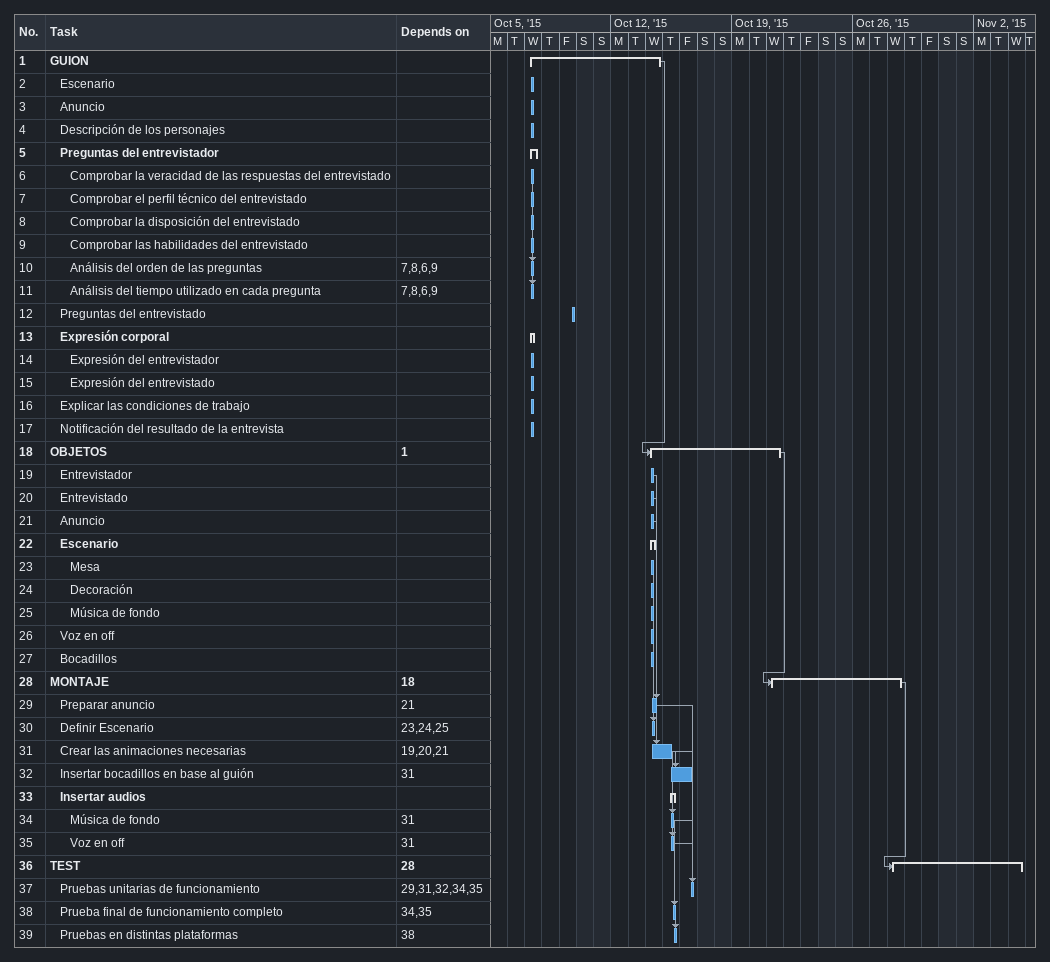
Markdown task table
| ID | Level | Task | Start | Finish | Predecessors |
|---|---|---|---|---|---|
| 1 | 1 | **GUION** | 2015-10-07 | 2015-10-14 |  |
| 2 | 2 | Escenario | 2015-10-07 | 2015-10-07 |  |
| 3 | 2 | Anuncio | 2015-10-07 | 2015-10-07 |  |
| 4 | 2 | Descripción de los personajes | 2015-10-07 | 2015-10-07 |  |
| 5 | 2 | **Preguntas del entrevistador** | 2015-10-07 | 2015-10-07 |  |
| 6 | 3 | Comprobar la veracidad de las respuestas del entrevistado | 2015-10-07 | 2015-10-07 |  |
| 7 | 3 | Comprobar el perfil técnico del entrevistado | 2015-10-07 | 2015-10-07 |  |
| 8 | 3 | Comprobar la disposición del entrevistado | 2015-10-07 | 2015-10-07 |  |
| 9 | 3 | Comprobar las habilidades del entrevistado | 2015-10-07 | 2015-10-07 |  |
| 10 | 3 | Análisis del orden de las preguntas | 2015-10-07 | 2015-10-07 | 7, 8, 6, 9 |
| 11 | 3 | Análisis del tiempo utilizado en cada pregunta | 2015-10-07 | 2015-10-07 | 7, 8, 6, 9 |
| 12 | 2 | Preguntas del entrevistado | 2015-10-09 | 2015-10-09 |  |
| 13 | 2 | **Expresión corporal** | 2015-10-07 | 2015-10-07 |  |
| 14 | 3 | Expresión del entrevistador | 2015-10-07 | 2015-10-07 |  |
| 15 | 3 | Expresión del entrevistado | 2015-10-07 | 2015-10-07 |  |
| 16 | 2 | Explicar las condiciones de trabajo | 2015-10-07 | 2015-10-07 |  |
| 17 | 2 | Notificación del resultado de la entrevista | 2015-10-07 | 2015-10-07 |  |
| 18 | 1 | **OBJETOS** | 2015-10-14 | 2015-10-21 | 1 |
| 19 | 2 | Entrevistador | 2015-10-14 | 2015-10-14 |  |
| 20 | 2 | Entrevistado | 2015-10-14 | 2015-10-14 |  |
| 21 | 2 | Anuncio | 2015-10-14 | 2015-10-14 |  |
| 22 | 2 | **Escenario** | 2015-10-14 | 2015-10-14 |  |
| 23 | 3 | Mesa | 2015-10-14 | 2015-10-14 |  |
| 24 | 3 | Decoración | 2015-10-14 | 2015-10-14 |  |
| 25 | 3 | Música de fondo | 2015-10-14 | 2015-10-14 |  |
| 26 | 2 | Voz en off | 2015-10-14 | 2015-10-14 |  |
| 27 | 2 | Bocadillos | 2015-10-14 | 2015-10-14 |  |
| 28 | 1 | **MONTAJE** | 2015-10-21 | 2015-10-28 | 18 |
| 29 | 2 | Preparar anuncio | 2015-10-14 | 2015-10-14 | 21 |
| 30 | 2 | Definir Escenario | 2015-10-14 | 2015-10-14 | 23, 24, 25 |
| 31 | 2 | Crear las animaciones necesarias | 2015-10-14 | 2015-10-15 | 19, 20, 21 |
| 32 | 2 | Insertar bocadillos en base al guión | 2015-10-15 | 2015-10-16 | 31 |
| 33 | 2 | **Insertar audios** | 2015-10-15 | 2015-10-15 |  |
| 34 | 3 | Música de fondo | 2015-10-15 | 2015-10-15 | 31 |
| 35 | 3 | Voz en off | 2015-10-15 | 2015-10-15 | 31 |
| 36 | 1 | **TEST** | 2015-10-28 | 2015-11-04 | 28 |
| 37 | 2 | Pruebas unitarias de funcionamiento | 2015-10-16 | 2015-10-16 | 29, 31, 32, 34, 35 |
| 38 | 2 | Prueba final de funcionamiento completo | 2015-10-15 | 2015-10-15 | 34, 35 |
| 39 | 2 | Pruebas en distintas plataformas | 2015-10-15 | 2015-10-15 | 38 |
